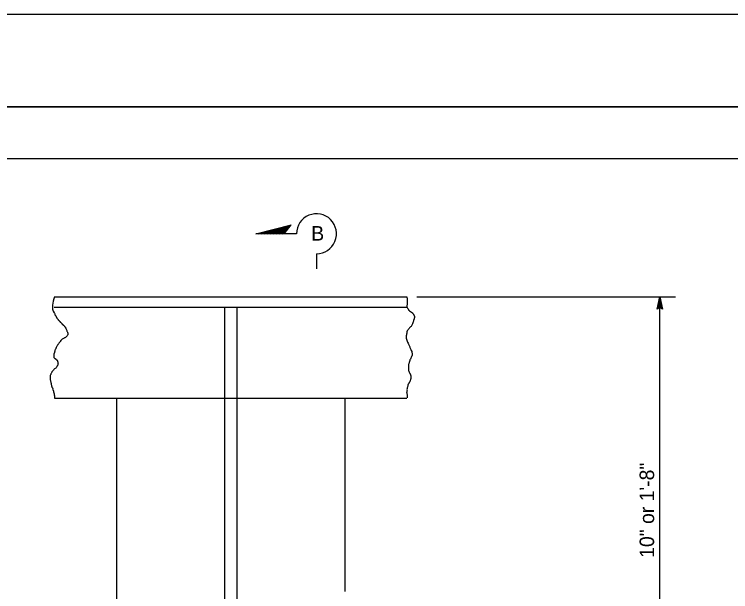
# Model space of a CAD drawing. Extents: x -894 to 866, y -476 to 714.
# Drawn here: x -404.8 to -59.4, y 435 to 713.6 of the extents above; entities that cross this region are included whole.
import ezdxf

# ---------------------------------------------------------------- set-up
doc = ezdxf.new("R2010")
doc.units = 0
for name, color, linetype in [('10 Sheet Format', 7, 'Continuous'), ('22 Misc Cnst Det', 7, 'Continuous'), ('56 Stage 3 Anno', 7, 'Continuous'), ('57 Undefined', 7, 'Continuous'), ('60 Nongeo Data', 7, 'Continuous')]:
    doc.layers.add(name, color=color, linetype=linetype)

msp = doc.modelspace()

# ---------------------------------------------------------------- linework, layer by layer
at = {"layer": '10 Sheet Format'}
for p, q in [((-863.46, 668.96), (836.55, 668.96)), ((-813.45, 643.96), (811.55, 643.96))]:
    msp.add_line(p, q, dxfattribs=at)
for points in [[(-894.04, 713.56), (865.96, 713.56), (865.96, -476.44), (-894.04, -476.44)], [(-863.46, -431.04), (836.55, -431.04), (836.55, 668.96), (-863.46, 668.96)]]:
    msp.add_lwpolyline(points, close=True, dxfattribs=at)
at = {"layer": '22 Misc Cnst Det'}
for p, q in [((-288.29, 607.7), (-271.24, 612.05)), ((-286.89, 607.7), (-271.6, 611.6)), ((-274.76, 607.7), (-271.24, 612.05)), ((-285.49, 607.7), (-271.97, 611.15)), ((-284.08, 607.7), (-272.33, 610.7)), ((-282.68, 607.7), (-272.7, 610.25)), ((-281.28, 607.7), (-273.06, 609.8)), ((-279.88, 607.7), (-273.43, 609.35)), ((-278.47, 607.7), (-273.79, 608.9)), ((-277.07, 607.7), (-274.16, 608.45)), ((-275.67, 607.7), (-274.52, 608)), ((-268.76, 607.7), (-288.29, 607.7)), ((-259.11, 598.06), (-259.11, 590.73))]:
    msp.add_line(p, q, dxfattribs=at)
msp.add_arc((-259.11, 607.7), 9.64, 269.9995, 180, dxfattribs=at)
at = {"layer": '56 Stage 3 Anno'}
for p, q in [((-210.66, 577.31), (-85.94, 577.31)), ((-94.89, 571.31), (-93.55, 577.31)), ((-93.55, 398.31), (-93.55, 577.31)), ((-93.55, 577.31), (-93.55, 577.31)), ((-93.55, 577.31), (-92.22, 571.31)), ((-94.54, 571.53), (-93.55, 575.93)), ((-94.18, 571.76), (-93.55, 574.55)), ((-93.55, 575.92), (-92.58, 571.55)), ((-93.55, 574.55), (-92.93, 571.72)), ((-93.55, 572.11), (-94.89, 571.31)), ((-94.89, 571.31), (-94.89, 571.31)), ((-93.83, 571.94), (-93.56, 573.17)), ((-93.56, 573.17), (-93.29, 571.96)), ((-92.22, 571.31), (-93.55, 572.11)), ((-92.22, 571.31), (-92.22, 571.31))]:
    msp.add_line(p, q, dxfattribs=at)
at = {"layer": '60 Nongeo Data'}
for p, q in [((-385.46, 577.31), (-215.46, 577.31)), ((-385.53, 572.31), (-215.44, 572.31)), ((-303.46, 572.31), (-303.46, 405.02)), ((-297.46, 572.31), (-297.46, 406.6)), ((-385.46, 528.31), (-215.46, 528.31)), ((-355.46, 528.31), (-355.46, 227.08)), ((-245.46, 528.31), (-245.46, 435.02))]:
    msp.add_line(p, q, dxfattribs=at)
for points in [[(-385.46, 577.31), (-385.56, 569.55), (-385.32, 569.07), (-385.32, 568.83), (-385.2, 568.59), (-385.08, 568.35), (-384.84, 568.11), (-384.72, 567.87), (-384.6, 567.63), (-384.48, 567.39), (-384.36, 567.15), (-384.12, 566.79), (-383.76, 566.43), (-383.64, 566.18), (-383.4, 565.94), (-383.16, 565.7), (-382.92, 565.46), (-382.68, 565.1), (-382.44, 564.86), (-382.07, 564.62), (-381.83, 564.26), (-381.59, 564.02), (-381.35, 563.78), (-381.11, 563.54), (-380.87, 563.42), (-380.75, 563.18), (-380.51, 562.94), (-380.27, 562.69), (-380.15, 562.45), (-380.03, 562.21), (-379.91, 561.97), (-379.67, 561.37), (-379.43, 560.77), (-379.19, 560.29), (-379.07, 559.93), (-379.07, 559.45), (-379.07, 558.96), (-379.31, 558.48), (-379.67, 558.12), (-380.03, 557.76), (-380.39, 557.52), (-380.75, 557.28), (-381.47, 556.92), (-382.07, 556.56), (-382.68, 555.71), (-383.16, 555.11), (-383.52, 554.63), (-383.76, 554.27), (-384, 553.91), (-384.36, 553.43), (-384.6, 552.83), (-384.72, 552.47), (-384.84, 552.22), (-385.08, 551.74), (-385.32, 551.14), (-385.32, 550.9), (-385.44, 550.54), (-385.56, 550.06), (-385.68, 549.82), (-385.8, 549.46), (-385.8, 549.1), (-385.8, 548.85), (-385.8, 548.49), (-385.8, 548.25), (-385.68, 548.01), (-385.56, 547.77), (-385.32, 547.65), (-385.08, 547.41), (-384.84, 547.29), (-384.6, 547.05), (-384.24, 546.81), (-384.12, 546.57), (-384, 546.21), (-383.88, 545.85), (-383.88, 545.49), (-383.76, 545.24), (-383.76, 544.76), (-383.88, 544.28), (-384.12, 543.92), (-384.36, 543.44), (-384.6, 543.08), (-385.08, 542.72), (-385.68, 542.24), (-386.16, 541.63), (-386.65, 541.15), (-386.89, 540.55), (-387.13, 540.07), (-387.37, 539.59), (-387.49, 539.11), (-387.49, 538.63), (-387.49, 538.14)], [(-215.46, 577.31), (-215.46, 572.77), (-215.46, 572.48), (-215.17, 571.77), (-214.74, 571.05), (-214.6, 570.76), (-214.28, 570.48), (-214.18, 570.41), (-214.08, 570.31), (-213.88, 570.19), (-213.69, 570.05), (-213.32, 569.83), (-213.02, 569.62), (-212.88, 569.47), (-212.74, 569.33), (-212.59, 569.19), (-212.45, 569.04), (-212.31, 568.76), (-212.16, 568.47), (-211.99, 568.13), (-211.92, 567.86), (-211.83, 567.44), (-211.89, 567.08), (-211.95, 566.82), (-212, 566.54), (-212.19, 566.11), (-212.31, 565.74), (-212.45, 565.17), (-212.88, 564.31), (-213.17, 563.59), (-213.45, 563.02), (-214.03, 562.44), (-214.46, 562.01), (-214.89, 561.44), (-215.32, 560.87), (-215.6, 559.72), (-215.75, 558.86), (-215.89, 558.14), (-215.89, 557.28), (-215.46, 556.42), (-215.17, 555.42), (-214.74, 554.41), (-214.17, 553.12), (-213.6, 551.83), (-213.17, 550.83), (-213.02, 550.11), (-213.02, 549.54), (-213.02, 549.25), (-213.02, 548.96), (-213.17, 548.82), (-213.31, 548.24), (-213.45, 547.96), (-213.74, 547.24), (-214.03, 546.81), (-214.17, 546.38), (-214.31, 545.95), (-214.46, 545.38), (-214.6, 544.95), (-214.74, 544.37), (-214.74, 543.8), (-214.74, 543.37), (-214.74, 542.65), (-214.74, 542.22), (-214.74, 541.93), (-214.6, 541.36), (-214.46, 541.07), (-214.31, 540.64), (-214.17, 540.5), (-214.03, 540.21), (-213.88, 539.93), (-213.74, 539.64), (-213.74, 539.35), (-213.6, 539.21), (-213.6, 538.78), (-213.6, 538.2), (-213.6, 537.77), (-213.74, 537.49), (-213.88, 536.91), (-214.03, 536.48), (-214.31, 536.05), (-214.46, 535.77), (-214.6, 535.48), (-214.74, 535.34), (-214.89, 535.05), (-215.03, 534.76), (-215.03, 534.33), (-215.17, 533.9), (-215.32, 533.33), (-215.46, 532.61), (-215.46, 531.89), (-215.6, 531.61)], [(-387.49, 538.14), (-387.49, 537.9), (-387.49, 537.54), (-387.37, 536.82), (-387.25, 536.22), (-387.13, 535.74), (-387.01, 535.38), (-387.01, 534.89), (-386.89, 534.53), (-386.89, 534.17), (-386.77, 533.93), (-386.65, 533.69), (-386.53, 533.45), (-386.41, 533.21), (-386.16, 532.85), (-386.16, 532.61), (-386.16, 532.37), (-386.04, 532.01), (-385.92, 531.77), (-385.92, 531.52), (-385.8, 531.16), (-385.8, 530.92), (-385.68, 530.68), (-385.56, 530.44), (-385.56, 530.2), (-385.56, 529.96), (-385.56, 529.72), (-385.44, 529.48), (-385.44, 529.24), (-385.44, 528.88), (-385.44, 528.64), (-385.44, 528.4), (-385.2, 528.28)], [(-215.6, 531.61), (-215.6, 531.32), (-215.6, 530.89), (-215.46, 530.6), (-215.46, 530.32), (-215.32, 530.17), (-215.32, 529.88), (-215.32, 529.6), (-215.32, 529.31), (-215.32, 529.02), (-215.32, 528.74), (-215.32, 528.45)]]:
    msp.add_spline(points, degree=3, dxfattribs=at)

# ---------------------------------------------------------------- texts
at = {"layer": '56 Stage 3 Anno'}
msp.add_text('B', height=7, dxfattribs=at).set_placement((-261.64, 604.4))
at = {"layer": '57 Undefined'}
msp.add_text('10" or 1\'-8"', height=7, rotation=90, dxfattribs=at).set_placement((-96.3, 451.33))

doc.saveas('drawing.dxf')
